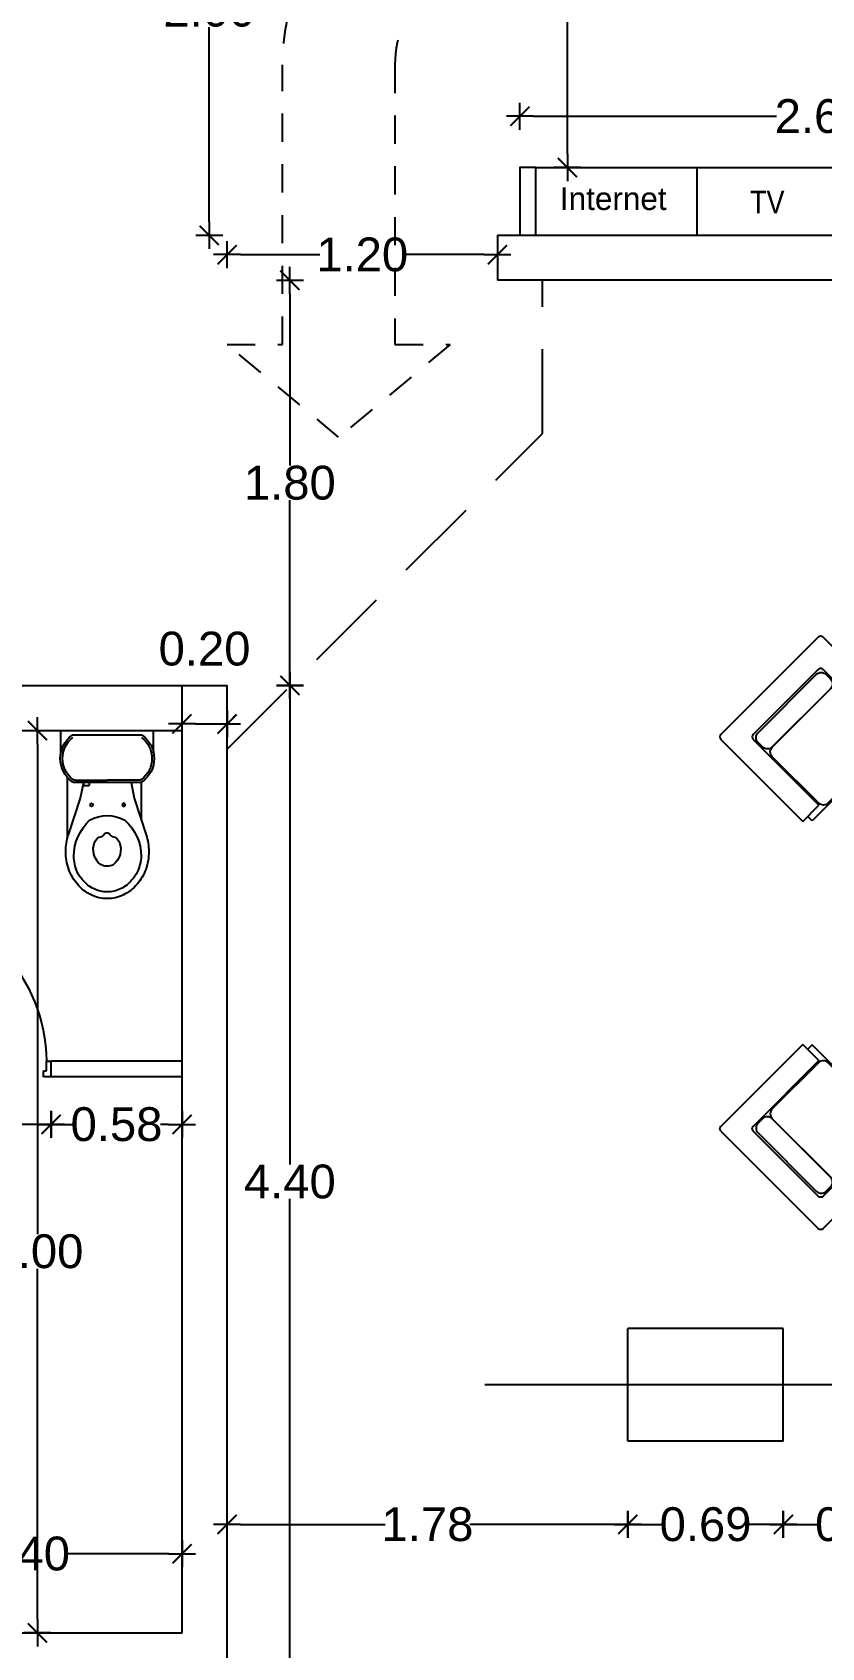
# Model space of a CAD drawing. Header units: millimetres. Extents: x 1217 to 2428, y 234 to 644.
# Drawn here: x 2363.97 to 2367.47, y 346.8 to 353.97 of the extents above; entities that cross this region are included whole.
import ezdxf

# ---------------------------------------------------------------- set-up
doc = ezdxf.new("R2010")
doc.units = ezdxf.units.MM
doc.linetypes.add('HIDDEN2', pattern=[0.1875, 0.125, -0.0625])
doc.layers.get('0').update_dxf_attribs({"lineweight": 5})
for name, color, linetype in [('0.1', 251, 'Continuous'), ('0.3', 6, 'Continuous'), ('ARTEFACTOS', 4, 'Continuous'), ('COTAS INTERIORES', 3, 'Continuous'), ('estructura', 3, 'Continuous'), ('MURO', 5, 'Continuous'), ('muros', 7, 'Continuous'), ('PUERTAS', 2, 'Continuous')]:
    doc.layers.add(name, color=color, linetype=linetype)
doc.styles.add('INTERARQ', font='arial.ttf')
doc.styles.add('ROMANS', font='arial.ttf', dxfattribs={"height": 22.5})
doc.dimstyles.new('ESCALA_1-50', dxfattribs={"dimtxt": 0.15, "dimasz": 0.06, "dimexe": 0.18, "dimexo": 0.0625, "dimgap": 0, "dimtad": 0, "dimtih": 1, "dimtoh": 1, "dimzin": 0, "dimdsep": 46, "dimtxsty": 'INTERARQ', "dimblk": 'DIMTICK', "dimcen": 0, "dimse1": 1, "dimse2": 1, "dimclrd": 256, "dimclre": 1, "dimclrt": 2, "dimadec": 0, "dimazin": 0, "dimtfac": 4.5, "dimtofl": 0, "dimtmove": 2, "dimatfit": 3, "dimldrblk": 'DIMTICK', "dimfxl": 1, "dimtolj": 1, "dimtzin": 0, "dimarcsym": 0})

# ---------------------------------------------------------------- blocks, each defined once
blk = doc.blocks.new('sillon')
at = {"layer": 'ARTEFACTOS'}
for p, q in [((-0.8112, 0.1216), (-0.2912, 0.4426)), ((-0.2702, 0.4376), (0, 0)), ((-0.3242, 0.3032), (-0.6718, 0.0886)), ((-0.0862, -0.0532), (-0.3031, 0.2982)), ((-0.5461, -0.3371), (-0.8162, 0.1006)), ((-0.6768, 0.0676), (-0.4598, -0.2839)), ((0, 0), (-0.0862, -0.0532)), ((-0.0115, -0.0396), (-0.5055, -0.3445)), ((-0.0115, -0.0396), (-0.026, -0.0161)), ((-0.5461, -0.3371), (-0.4598, -0.2839)), ((-0.5055, -0.3445), (-0.52, -0.321))]:
    blk.add_line(p, q, dxfattribs=at)
for points in [[(-0.6488, 0.0911), (-0.3377, 0.2831, -0.414214), (-0.2956, 0.2731), (-0.2809, 0.2494, -0.414214), (-0.2909, 0.2073), (-0.602, 0.0153, -0.414214), (-0.6441, 0.0252), (-0.6588, 0.0489, -0.414214)], [(-0.6019, 0.015), (-0.2908, 0.2071, -0.414214), (-0.2487, 0.1971), (-0.0964, -0.0496, -0.414214), (-0.1063, -0.0917), (-0.4174, -0.2837, -0.414214), (-0.4596, -0.2738), (-0.6118, -0.0271, -0.414214)]]:
    blk.add_lwpolyline(points, format="xyb", close=True, dxfattribs=at)
for centre, start, end in [((-0.2832, 0.4296), 31.68662, 121.68662), ((-0.3162, 0.2902), 31.68662, 121.68662), ((-0.8032, 0.1086), 121.68662, 211.68662), ((-0.6637, 0.0756), 121.68662, 211.68662)]:
    blk.add_arc(centre, 0.0153, start, end, dxfattribs=at)
blk = doc.blocks.new('wc')
at = {"layer": 'ARTEFACTOS', "color": 8}
for p, q in [((0.0667, 0.3584), (-0.0303, 0.3584)), ((-0.0104, -0.0028), (-0.0104, 0.3078)), ((0.4474, 0.3297), (0.1774, 0.3297)), ((0.1906, 0.2929), (0.1906, 0.1525)), ((0.2006, 0.0088), (0.2006, 0.2962)), ((0.2693, 0.2723), (0.4328, 0.3255)), ((0.2006, 0.2232), (0.1906, 0.2232)), ((0.2006, 0.2586), (0.2693, 0.2723)), ((0.2006, 0.2584), (0.2115, 0.2584)), ((0.2006, 0.2325), (0.2115, 0.2325)), ((0.2135, 0.2564), (0.2135, 0.2345)), ((0.1906, 0.0121), (0.1906, 0.1525)), ((0.1867, 0.0003), (0.1863, 0.0003)), ((0.3689, 0.0003), (0.1987, 0.0003)), ((0.2006, 0.0464), (0.2693, 0.0327)), ((0.2693, 0.0327), (0.4328, -0.0205)), ((0.0684, -0.0537), (-0.0303, -0.0537))]:
    blk.add_line(p, q, dxfattribs=at)
for centre in [(0.2994, 0.2224), (0.2994, 0.0796)]:
    blk.add_circle(centre, 0.00699, dxfattribs=at)
for centre, radius, start, end in [((0.0933, 0.2339), 0.1272, 35.46688, 144.53312), ((0.0933, 0.2339), 0.1172, 37.30623, 142.69377), ((0.1706, 0.2929), 0.02, 0, 37.30623), ((0.1806, 0.2962), 0.02, 0, 35.46688), ((0.5327, 0.0739), 0.2274, 91.25063, 136.43592), ((0.5066, 0.0988), 0.2384, 90, 108.01942), ((0.5066, 0.0988), 0.2384, 70.5417, 90), ((0.5124, 0.0619), 0.2399, 69.23302, 86.32883), ((0.5159, 0.125), 0.2106, 49.53777, 70.5417), ((0.2115, 0.2564), 0.002, 0, 90), ((0.2115, 0.2345), 0.002, 270, 0), ((0.5031, 0.1526), 0.156, 149.98269, 210.12112), ((0.5159, 0.125), 0.1806, 49.53777, 63.14356), ((0.5301, 0.1418), 0.1586, 25.90259, 49.53777), ((0.5301, 0.1418), 0.1886, 25.90259, 49.53777), ((0.5522, 0.1525), 0.164, 0, 25.90259), ((0.4398, 0.1536), 0.0161, 125.93404, 233.39955), ((0.4202, 0.187), 0.0227, 296.41627, 327.72247), ((0.5047, 0.167), 0.0658, 170.01923, 173.15171), ((0.4793, 0.1715), 0.0399, 110.98886, 170.01923), ((0.4966, 0.1263), 0.0883, 39.37943, 110.98886), ((0.5102, 0.1534), 0.0618, 333.07253, 27.90797), ((0.5522, 0.1525), 0.1341, 0, 25.90259), ((0.5522, 0.1525), 0.1341, 334.09741, 0), ((0.5522, 0.1525), 0.164, 334.09741, 0), ((0.5315, 0.2205), 0.2193, 221.81515, 269.04611), ((0.4202, 0.1202), 0.0227, 32.27753, 64.00784), ((0.5047, 0.1402), 0.0658, 186.84829, 189.98077), ((0.4793, 0.1357), 0.0399, 189.98077, 249.01114), ((0.4966, 0.1809), 0.0883, 249.01114, 321.12115), ((0.5301, 0.1632), 0.1586, 310.46223, 334.09741), ((0.5301, 0.1632), 0.1886, 310.46223, 334.09741), ((0.1706, 0.0121), 0.02, 322.69377, 0), ((0.1806, 0.0088), 0.02, 324.53312, 0), ((0.5116, 0.2113), 0.2107, 274.41953, 294.29125), ((0.5159, 0.18), 0.2106, 289.4583, 310.46223), ((0.5159, 0.18), 0.1806, 297.16921, 310.46223), ((0.0933, 0.0711), 0.1272, 215.46688, 324.53312), ((0.0933, 0.0711), 0.1172, 217.30623, 322.69377), ((0.5066, 0.2062), 0.2384, 251.98058, 270), ((0.5066, 0.2062), 0.2384, 270, 289.4583)]:
    blk.add_arc(centre, radius, start, end, dxfattribs=at)
blk = doc.blocks.new('DFDFDFDFDDFGGG')
at = {"layer": 'PUERTAS'}
for p, q in [((381629.6763, 7752659.5205), (381629.6427, 7752659.5205)), ((381629.6763, 7752659.4936), (381629.6763, 7752659.5205)), ((381630.359, 7752659.5205), (381630.359, 7752659.4936)), ((381630.3927, 7752659.5205), (381630.359, 7752659.5205)), ((381629.6427, 7752659.4505), (381629.6629, 7752659.4505)), ((381629.6628, 7752658.7508), (381629.6629, 7752659.4505)), ((381629.6629, 7752659.4936), (381629.6763, 7752659.4936)), ((381629.6629, 7752659.4505), (381629.6629, 7752659.4936)), ((381629.6629, 7752659.4505), (381629.7061, 7752659.4505)), ((381629.7061, 7752659.4505), (381629.706, 7752658.7508)), ((381630.359, 7752659.4936), (381630.3725, 7752659.4936)), ((381630.3725, 7752659.4936), (381630.3725, 7752659.4505)), ((381630.3725, 7752659.4505), (381630.3927, 7752659.4505)), ((381629.706, 7752658.7508), (381629.6628, 7752658.7508))]:
    blk.add_line(p, q, dxfattribs=at)
blk.add_ellipse((381629.5787, 7752659.5294), major_axis=(-0.6336, 0.5233), ratio=0.91419, start_param=2.378631, end_param=3.775075, dxfattribs=at)
blk = doc.blocks.new('DIMTICK')
at = {"color": 1}
for p, q in [((-1, 0), (1, 0)), ((0, 1), (0, -1))]:
    blk.add_line(p, q, dxfattribs=at)
at = {"color": 3, "const_width": 0.141}
blk.add_lwpolyline([(0.71, 0.71), (-0.71, -0.71)], dxfattribs=at)
blk = doc.blocks.new('*D44')
at = {"layer": 'COTAS INTERIORES', "lineweight": -2, "ltscale": 3, "transparency": 16777216}
for p, q in [((2363.3632, 349.1211), (2363.4828, 349.1211)), ((2363.9932, 349.1211), (2363.8736, 349.1211))]:
    blk.add_line(p, q, dxfattribs=at)
at = {"layer": 'Defpoints', "color": 0, "ltscale": 3, "transparency": 16777216}
for p in [(2363.3032, 349.5959), (2364.0532, 349.5959), (2364.0532, 349.1211)]:
    blk.add_point(p, dxfattribs=at)
at = {"layer": 'COTAS INTERIORES', "lineweight": -2, "ltscale": 3, "transparency": 16777216, "xscale": 0.06, "yscale": 0.06, "zscale": 0.06, "rotation": 180}
blk.add_blockref('DIMTICK', (2363.3032, 349.1211), dxfattribs=at)
at = {"layer": 'COTAS INTERIORES', "lineweight": -2, "ltscale": 3, "transparency": 16777216, "xscale": 0.06, "yscale": 0.06, "zscale": 0.06}
blk.add_blockref('DIMTICK', (2364.0532, 349.1211), dxfattribs=at)
at = {"layer": 'COTAS INTERIORES', "color": 2, "ltscale": 3, "transparency": 16777216, "insert": (2363.6782, 349.1211), "char_height": 0.15, "attachment_point": 5, "style": 'INTERARQ'}
blk.add_mtext('\\A1;0.75', dxfattribs=at)
blk = doc.blocks.new('*D45')
at = {"layer": 'COTAS INTERIORES', "lineweight": -2, "ltscale": 3, "transparency": 16777216}
for p, q in [((2364.1132, 349.1211), (2364.1489, 349.1211)), ((2364.5746, 349.1211), (2364.5389, 349.1211))]:
    blk.add_line(p, q, dxfattribs=at)
at = {"layer": 'Defpoints', "color": 0, "ltscale": 3, "transparency": 16777216}
for p in [(2364.0532, 349.5959), (2364.6346, 349.5959), (2364.6346, 349.1211)]:
    blk.add_point(p, dxfattribs=at)
at = {"layer": 'COTAS INTERIORES', "lineweight": -2, "ltscale": 3, "transparency": 16777216, "xscale": 0.06, "yscale": 0.06, "zscale": 0.06, "rotation": 180}
blk.add_blockref('DIMTICK', (2364.0532, 349.1211), dxfattribs=at)
at = {"layer": 'COTAS INTERIORES', "lineweight": -2, "ltscale": 3, "transparency": 16777216, "xscale": 0.06, "yscale": 0.06, "zscale": 0.06}
blk.add_blockref('DIMTICK', (2364.6346, 349.1211), dxfattribs=at)
at = {"layer": 'COTAS INTERIORES', "color": 2, "ltscale": 3, "transparency": 16777216, "insert": (2364.3439, 349.1211), "char_height": 0.15, "attachment_point": 5, "style": 'INTERARQ'}
blk.add_mtext('\\A1;0.58', dxfattribs=at)
blk = doc.blocks.new('*D46')
at = {"layer": 'COTAS INTERIORES', "lineweight": -2, "ltscale": 3, "transparency": 16777216}
blk.add_line((2364.6946, 350.8975), (2364.7746, 350.8975), dxfattribs=at)
at = {"layer": 'Defpoints', "color": 0, "ltscale": 3, "transparency": 16777216}
for p in [(2364.8346, 350.8975), (2364.6346, 349.5959), (2364.8346, 346.9294)]:
    blk.add_point(p, dxfattribs=at)
at = {"layer": 'COTAS INTERIORES', "lineweight": -2, "ltscale": 3, "transparency": 16777216, "xscale": 0.06, "yscale": 0.06, "zscale": 0.06, "rotation": 180}
blk.add_blockref('DIMTICK', (2364.6346, 350.8975), dxfattribs=at)
at = {"layer": 'COTAS INTERIORES', "lineweight": -2, "ltscale": 3, "transparency": 16777216, "xscale": 0.06, "yscale": 0.06, "zscale": 0.06}
blk.add_blockref('DIMTICK', (2364.8346, 350.8975), dxfattribs=at)
at = {"layer": 'COTAS INTERIORES', "color": 2, "ltscale": 3, "transparency": 16777216, "insert": (2364.7346, 351.2307), "char_height": 0.15, "attachment_point": 5, "style": 'INTERARQ'}
blk.add_mtext('\\A1;0.20', dxfattribs=at)
blk = doc.blocks.new('*D78')
at = {"layer": 'COTAS INTERIORES', "lineweight": -2, "ltscale": 3, "transparency": 16777216}
for p, q in [((2363.993, 350.8082), (2363.993, 348.6339)), ((2363.993, 346.9253), (2363.993, 348.4807))]:
    blk.add_line(p, q, dxfattribs=at)
at = {"layer": 'Defpoints', "color": 0, "ltscale": 3, "transparency": 16777216}
for p in [(2363.993, 350.8682), (2364.6346, 350.8682, 0), (2364.6346, 346.8653, 0)]:
    blk.add_point(p, dxfattribs=at)
at = {"layer": 'COTAS INTERIORES', "lineweight": -2, "ltscale": 3, "transparency": 16777216, "xscale": 0.06, "yscale": 0.06, "zscale": 0.06}
for p, rotation in [((2363.993, 350.8682), 90), ((2363.993, 346.8653), 270)]:
    blk.add_blockref('DIMTICK', p, dxfattribs=dict(at, rotation=rotation))
at = {"layer": 'COTAS INTERIORES', "color": 2, "ltscale": 3, "transparency": 16777216, "insert": (2363.993, 348.5573), "char_height": 0.15, "attachment_point": 5, "style": 'INTERARQ'}
blk.add_mtext('\\A1;4.00', dxfattribs=at)
blk = doc.blocks.new('*D82')
at = {"layer": 'COTAS INTERIORES', "lineweight": -2, "ltscale": 3, "transparency": 16777216}
for p, q in [((2363.2927, 347.2163), (2363.7461, 347.2163)), ((2364.5746, 347.2163), (2364.1211, 347.2163))]:
    blk.add_line(p, q, dxfattribs=at)
at = {"layer": 'Defpoints', "color": 0, "ltscale": 3, "transparency": 16777216}
for p in [(2363.2327, 347.2163), (2363.2327, 346.8653, 0), (2364.6346, 346.8653, 0)]:
    blk.add_point(p, dxfattribs=at)
at = {"layer": 'COTAS INTERIORES', "lineweight": -2, "ltscale": 3, "transparency": 16777216, "xscale": 0.06, "yscale": 0.06, "zscale": 0.06, "rotation": 180}
blk.add_blockref('DIMTICK', (2363.2327, 347.2163), dxfattribs=at)
at = {"layer": 'COTAS INTERIORES', "lineweight": -2, "ltscale": 3, "transparency": 16777216, "xscale": 0.06, "yscale": 0.06, "zscale": 0.06}
blk.add_blockref('DIMTICK', (2364.6346, 347.2163), dxfattribs=at)
at = {"layer": 'COTAS INTERIORES', "color": 2, "ltscale": 3, "transparency": 16777216, "insert": (2363.9336, 347.2163), "char_height": 0.15, "attachment_point": 5, "style": 'INTERARQ'}
blk.add_mtext('\\A1;1.40', dxfattribs=at)
blk = doc.blocks.new('*D83')
at = {"layer": 'COTAS INTERIORES', "lineweight": -2, "ltscale": 3, "transparency": 16777216}
for p, q in [((2365.1133, 351.0082), (2365.1133, 348.9433)), ((2365.1133, 346.7253), (2365.1133, 348.7902))]:
    blk.add_line(p, q, dxfattribs=at)
at = {"layer": 'Defpoints', "color": 0, "ltscale": 3, "transparency": 16777216}
for p in [(2364.8346, 351.0682, 0), (2365.1133, 351.0682), (2364.8346, 346.6653, 0)]:
    blk.add_point(p, dxfattribs=at)
at = {"layer": 'COTAS INTERIORES', "lineweight": -2, "ltscale": 3, "transparency": 16777216, "xscale": 0.06, "yscale": 0.06, "zscale": 0.06}
for p, rotation in [((2365.1133, 351.0682), 90), ((2365.1133, 346.6653), 270)]:
    blk.add_blockref('DIMTICK', p, dxfattribs=dict(at, rotation=rotation))
at = {"layer": 'COTAS INTERIORES', "color": 2, "ltscale": 3, "transparency": 16777216, "insert": (2365.1133, 348.8667), "char_height": 0.15, "attachment_point": 5, "style": 'INTERARQ'}
blk.add_mtext('\\A1;4.40', dxfattribs=at)
blk = doc.blocks.new('*D93')
at = {"layer": 'COTAS INTERIORES', "lineweight": -2, "ltscale": 3, "transparency": 16777216}
for p, q in [((2364.8946, 347.3464), (2365.5362, 347.3464)), ((2366.5535, 347.3464), (2365.912, 347.3464))]:
    blk.add_line(p, q, dxfattribs=at)
at = {"layer": 'Defpoints', "color": 0, "ltscale": 3, "transparency": 16777216}
for p in [(2364.8346, 347.7158, 0), (2366.6135, 347.7158, 0), (2364.8346, 347.3464)]:
    blk.add_point(p, dxfattribs=at)
at = {"layer": 'COTAS INTERIORES', "lineweight": -2, "ltscale": 3, "transparency": 16777216, "xscale": 0.06, "yscale": 0.06, "zscale": 0.06, "rotation": 180}
blk.add_blockref('DIMTICK', (2364.8346, 347.3464), dxfattribs=at)
at = {"layer": 'COTAS INTERIORES', "lineweight": -2, "ltscale": 3, "transparency": 16777216, "xscale": 0.06, "yscale": 0.06, "zscale": 0.06}
blk.add_blockref('DIMTICK', (2366.6135, 347.3464), dxfattribs=at)
at = {"layer": 'COTAS INTERIORES', "color": 2, "ltscale": 3, "transparency": 16777216, "insert": (2365.7241, 347.3464), "char_height": 0.15, "attachment_point": 5, "style": 'INTERARQ'}
blk.add_mtext('\\A1;1.78', dxfattribs=at)
blk = doc.blocks.new('*D94')
at = {"layer": 'COTAS INTERIORES', "lineweight": -2, "ltscale": 3, "transparency": 16777216}
for p, q in [((2366.6735, 347.3464), (2366.7635, 347.3464)), ((2367.2435, 347.3464), (2367.1535, 347.3464))]:
    blk.add_line(p, q, dxfattribs=at)
at = {"layer": 'Defpoints', "color": 0, "ltscale": 3, "transparency": 16777216}
for p in [(2366.6135, 347.7158, 0), (2367.3035, 347.7158), (2367.3035, 347.3464)]:
    blk.add_point(p, dxfattribs=at)
at = {"layer": 'COTAS INTERIORES', "lineweight": -2, "ltscale": 3, "transparency": 16777216, "xscale": 0.06, "yscale": 0.06, "zscale": 0.06, "rotation": 180}
blk.add_blockref('DIMTICK', (2366.6135, 347.3464), dxfattribs=at)
at = {"layer": 'COTAS INTERIORES', "lineweight": -2, "ltscale": 3, "transparency": 16777216, "xscale": 0.06, "yscale": 0.06, "zscale": 0.06}
blk.add_blockref('DIMTICK', (2367.3035, 347.3464), dxfattribs=at)
at = {"layer": 'COTAS INTERIORES', "color": 2, "ltscale": 3, "transparency": 16777216, "insert": (2366.9585, 347.3464), "char_height": 0.15, "attachment_point": 5, "style": 'INTERARQ'}
blk.add_mtext('\\A1;0.69', dxfattribs=at)
blk = doc.blocks.new('*D95')
at = {"layer": 'COTAS INTERIORES', "lineweight": -2, "ltscale": 3, "transparency": 16777216}
for p, q in [((2367.3635, 347.3464), (2367.4535, 347.3464)), ((2367.9335, 347.3464), (2367.8435, 347.3464))]:
    blk.add_line(p, q, dxfattribs=at)
at = {"layer": 'Defpoints', "color": 0, "ltscale": 3, "transparency": 16777216}
for p in [(2367.3035, 347.7158), (2367.9935, 347.7158), (2367.9935, 347.3464)]:
    blk.add_point(p, dxfattribs=at)
at = {"layer": 'COTAS INTERIORES', "lineweight": -2, "ltscale": 3, "transparency": 16777216, "xscale": 0.06, "yscale": 0.06, "zscale": 0.06, "rotation": 180}
blk.add_blockref('DIMTICK', (2367.3035, 347.3464), dxfattribs=at)
at = {"layer": 'COTAS INTERIORES', "lineweight": -2, "ltscale": 3, "transparency": 16777216, "xscale": 0.06, "yscale": 0.06, "zscale": 0.06}
blk.add_blockref('DIMTICK', (2367.9935, 347.3464), dxfattribs=at)
at = {"layer": 'COTAS INTERIORES', "color": 2, "ltscale": 3, "transparency": 16777216, "insert": (2367.6485, 347.3464), "char_height": 0.15, "attachment_point": 5, "style": 'INTERARQ'}
blk.add_mtext('\\A1;0.69', dxfattribs=at)
blk = doc.blocks.new('*D107')
at = {"layer": 'COTAS INTERIORES', "lineweight": -2, "ltscale": 3, "transparency": 16777216}
for p, q in [((2365.1133, 352.8057), (2365.1133, 352.0435)), ((2365.1133, 351.1282), (2365.1133, 351.8904))]:
    blk.add_line(p, q, dxfattribs=at)
at = {"layer": 'Defpoints', "color": 0, "ltscale": 3, "transparency": 16777216}
for p in [(2365.1133, 352.8657), (2366.0346, 352.8657, 0), (2364.8346, 351.0682, 0)]:
    blk.add_point(p, dxfattribs=at)
at = {"layer": 'COTAS INTERIORES', "lineweight": -2, "ltscale": 3, "transparency": 16777216, "xscale": 0.06, "yscale": 0.06, "zscale": 0.06}
for p, rotation in [((2365.1133, 352.8657), 90), ((2365.1133, 351.0682), 270)]:
    blk.add_blockref('DIMTICK', p, dxfattribs=dict(at, rotation=rotation))
at = {"layer": 'COTAS INTERIORES', "color": 2, "ltscale": 3, "transparency": 16777216, "insert": (2365.1133, 351.9669), "char_height": 0.15, "attachment_point": 5, "style": 'INTERARQ'}
blk.add_mtext('\\A1;1.80', dxfattribs=at)
blk = doc.blocks.new('*D108')
at = {"layer": 'COTAS INTERIORES', "lineweight": -2, "ltscale": 3, "transparency": 16777216}
for p, q in [((2364.8946, 352.9795), (2365.2471, 352.9795)), ((2365.9746, 352.9795), (2365.6221, 352.9795))]:
    blk.add_line(p, q, dxfattribs=at)
at = {"layer": 'Defpoints', "color": 0, "ltscale": 3, "transparency": 16777216}
for p in [(2364.8346, 352.9795), (2366.0346, 352.8657, 0), (2364.8346, 351.0682, 0)]:
    blk.add_point(p, dxfattribs=at)
at = {"layer": 'COTAS INTERIORES', "lineweight": -2, "ltscale": 3, "transparency": 16777216, "xscale": 0.06, "yscale": 0.06, "zscale": 0.06, "rotation": 180}
blk.add_blockref('DIMTICK', (2364.8346, 352.9795), dxfattribs=at)
at = {"layer": 'COTAS INTERIORES', "lineweight": -2, "ltscale": 3, "transparency": 16777216, "xscale": 0.06, "yscale": 0.06, "zscale": 0.06}
blk.add_blockref('DIMTICK', (2366.0346, 352.9795), dxfattribs=at)
at = {"layer": 'COTAS INTERIORES', "color": 2, "ltscale": 3, "transparency": 16777216, "insert": (2365.4346, 352.9795), "char_height": 0.15, "attachment_point": 5, "style": 'INTERARQ'}
blk.add_mtext('\\A1;1.20', dxfattribs=at)
blk = doc.blocks.new('*D238')
at = {"layer": 'COTAS INTERIORES', "lineweight": -2, "ltscale": 3, "transparency": 16777216}
for p, q in [((2364.7557, 355.0057), (2364.7557, 354.1419)), ((2364.7557, 353.1248), (2364.7557, 353.9887))]:
    blk.add_line(p, q, dxfattribs=at)
at = {"layer": 'Defpoints', "color": 0, "ltscale": 3, "transparency": 16777216}
for p in [(2364.6346, 355.0657, 0), (2364.6346, 353.0648, 0), (2364.7557, 353.0648)]:
    blk.add_point(p, dxfattribs=at)
at = {"layer": 'COTAS INTERIORES', "lineweight": -2, "ltscale": 3, "transparency": 16777216, "xscale": 0.06, "yscale": 0.06, "zscale": 0.06}
for p, rotation in [((2364.7557, 355.0657), 90), ((2364.7557, 353.0648), 270)]:
    blk.add_blockref('DIMTICK', p, dxfattribs=dict(at, rotation=rotation))
at = {"layer": 'COTAS INTERIORES', "color": 2, "ltscale": 3, "transparency": 16777216, "insert": (2364.7557, 354.0653), "char_height": 0.15, "attachment_point": 5, "style": 'INTERARQ'}
blk.add_mtext('\\A1;2.00', dxfattribs=at)
blk = doc.blocks.new('*D239')
at = {"layer": 'COTAS INTERIORES', "lineweight": -2, "ltscale": 3, "transparency": 16777216}
for p, q in [((2366.3452, 355.0557), (2366.3452, 354.3173)), ((2366.3452, 353.4257), (2366.3452, 354.1641))]:
    blk.add_line(p, q, dxfattribs=at)
at = {"layer": 'Defpoints', "color": 0, "ltscale": 3, "transparency": 16777216}
for p in [(2364.8346, 355.1157, 0), (2366.3452, 355.1157), (2366.1346, 353.3657, 0)]:
    blk.add_point(p, dxfattribs=at)
at = {"layer": 'COTAS INTERIORES', "lineweight": -2, "ltscale": 3, "transparency": 16777216, "xscale": 0.06, "yscale": 0.06, "zscale": 0.06}
for p, rotation in [((2366.3452, 355.1157), 90), ((2366.3452, 353.3657), 270)]:
    blk.add_blockref('DIMTICK', p, dxfattribs=dict(at, rotation=rotation))
at = {"layer": 'COTAS INTERIORES', "color": 2, "ltscale": 3, "transparency": 16777216, "insert": (2366.3452, 354.2407), "char_height": 0.15, "attachment_point": 5, "style": 'INTERARQ'}
blk.add_mtext('\\A1;1.75', dxfattribs=at)
blk = doc.blocks.new('*D240')
at = {"layer": 'COTAS INTERIORES', "lineweight": -2, "ltscale": 3, "transparency": 16777216}
for p, q in [((2366.1946, 353.5933), (2367.2731, 353.5933)), ((2368.7437, 353.5933), (2367.6653, 353.5933))]:
    blk.add_line(p, q, dxfattribs=at)
at = {"layer": 'Defpoints', "color": 0, "ltscale": 3, "transparency": 16777216}
for p in [(2368.8037, 353.5933), (2366.1346, 353.0648, 0), (2368.8037, 353.0648, 0)]:
    blk.add_point(p, dxfattribs=at)
at = {"layer": 'COTAS INTERIORES', "lineweight": -2, "ltscale": 3, "transparency": 16777216, "xscale": 0.06, "yscale": 0.06, "zscale": 0.06, "rotation": 180}
blk.add_blockref('DIMTICK', (2366.1346, 353.5933), dxfattribs=at)
at = {"layer": 'COTAS INTERIORES', "lineweight": -2, "ltscale": 3, "transparency": 16777216, "xscale": 0.06, "yscale": 0.06, "zscale": 0.06}
blk.add_blockref('DIMTICK', (2368.8037, 353.5933), dxfattribs=at)
at = {"layer": 'COTAS INTERIORES', "color": 2, "ltscale": 3, "transparency": 16777216, "insert": (2367.4692, 353.5933), "char_height": 0.15, "attachment_point": 5, "style": 'INTERARQ'}
blk.add_mtext('\\A1;2.67', dxfattribs=at)

msp = doc.modelspace()

# ---------------------------------------------------------------- linework, layer by layer
at = {"layer": '0.1', "ltscale": 3}
for p, q in [((2366.20465, 353.36573, 0), (2368.80368, 353.36573, 0)), ((2378.14211, 347.96574, 0), (2365.97876, 347.96574, 0))]:
    msp.add_line(p, q, dxfattribs=at)
at = {"layer": '0.1', "linetype": 'HIDDEN2', "elevation": 0}
msp.add_lwpolyline([(2366.07995, 354.8213), (2371.01963, 354.8213), (2371.01963, 354.3213), (2366.07995, 354.3213, 0.4142136), (2365.57995, 353.8213), (2365.57995, 352.58039), (2365.82498, 352.58039), (2365.32995, 352.16911), (2364.83493, 352.58039), (2365.07995, 352.58039), (2365.07995, 353.8213, -0.4142136), (2366.07995, 354.8213, -0.2152504)], format="xyb", dxfattribs=at)
at = {"layer": '0.1', "ltscale": 3, "elevation": 0}
msp.add_lwpolyline([(2366.91968, 353.36573), (2366.91968, 353.06481)], dxfattribs=at)
at = {"layer": '0.3'}
msp.add_line((2364.63462, 349.40185, 0), (2364.05322, 349.40185, 0), dxfattribs=at)
at = {"layer": '0.3', "elevation": 0}
for points in [[(2366.20465, 353.06481), (2366.20465, 353.36573), (2366.13465, 353.36573), (2366.13465, 353.06481)], [(2364.05322, 349.33185), (2364.05322, 349.40185)], [(2364.63461, 349.33185), (2364.05322, 349.33185)]]:
    msp.add_lwpolyline(points, dxfattribs=at)
at = {"layer": 'MURO', "color": 5, "elevation": 0}
for points in [[(2363.43267, 351.06817), (2364.63462, 351.06817)], [(2363.43267, 350.86817), (2364.63462, 350.86817)]]:
    msp.add_lwpolyline(points, dxfattribs=at)
at = {"layer": 'muros'}
for p, q in [((2371.19361, 352.86576, 0), (2366.03463, 352.86572, 0)), ((2364.63461, 346.86533, 0), (2364.63462, 351.06817, 0)), ((2364.83462, 346.66532, 0), (2364.83462, 351.06817, 0))]:
    msp.add_line(p, q, dxfattribs=at)
at = {"layer": 'muros', "ltscale": 3, "elevation": 0}
for points in [[(2366.03463, 353.06576), (2366.03463, 352.86572)], [(2364.63462, 351.06817), (2364.83462, 351.06817)]]:
    msp.add_lwpolyline(points, dxfattribs=at)
at = {"layer": 'muros', "elevation": 0}
for points in [[(2366.03463, 353.06576), (2370.99361, 353.06576)], [(2367.30351, 348.21577), (2366.61351, 348.21577)], [(2366.61351, 347.71577), (2366.61351, 348.21577)], [(2367.30351, 347.71577), (2367.30351, 348.21577)], [(2367.30351, 347.71577), (2366.61351, 347.71577)], [(2363.23266, 346.66532), (2363.23266, 346.86532), (2364.63461, 346.86533)]]:
    msp.add_lwpolyline(points, dxfattribs=at)
at = {"layer": 'muros', "color": 3, "linetype": 'HIDDEN2', "ltscale": 3, "elevation": 0}
msp.add_lwpolyline([(2364.83462, 350.78533), (2366.23463, 352.18535), (2366.23463, 352.86573)], dxfattribs=at)

# ---------------------------------------------------------------- block references
at = {"layer": '0.1', "extrusion": (0, 0, -1), "xscale": 0.9988240008469836, "yscale": 0.9988240008469836, "zscale": -0.9988240008469836, "rotation": 270}
msp.add_blockref('wc', (-2364.45507, 350.83781, 0), dxfattribs=at)
at = {"layer": 'ARTEFACTOS', "rotation": 13.31338009627366}
msp.add_blockref('sillon', (2367.84387, 350.91912, 0), dxfattribs=at)
at = {"layer": 'ARTEFACTOS', "xscale": -1, "rotation": 166.6866199037264}
msp.add_blockref('sillon', (2367.84387, 349.02231, 0), dxfattribs=at)
at = {"layer": 'PUERTAS', "xscale": -1, "rotation": 180}
msp.add_blockref('DFDFDFDFDDFGGG', (-379266.33948, 7753008.85232, 0), dxfattribs=at)

# ---------------------------------------------------------------- texts
at = {"layer": 'estructura', "color": 1, "style": 'ROMANS'}
for height, p in [(0.1, (2366.31202, 353.17843, 0)), (0.099999, (2366.31202, 353.17748, 0))]:
    msp.add_text('Internet', height=height, dxfattribs=at).set_placement(p)
at = {"layer": 'estructura', "color": 1, "style": 'ROMANS', "width": 0.85}
for height, p in [(0.099999, (2367.1567, 353.16243, 0)), (0.1, (2367.15672, 353.16338, 0))]:
    msp.add_text('TV', height=height, dxfattribs=at).set_placement(p)

# ---------------------------------------------------------------- dimensions: what is measured, and where the dimension line sits
at = {"layer": 'COTAS INTERIORES', "ltscale": 3}
for base, p1, p2, picture, middle in [((2366.34523, 355.11572, 0), (2366.13465, 353.36573, 0), (2364.83463, 355.11572, 0), '*D239', (2366.34523, 354.24072, 0)), ((2364.75572, 353.06481, 0), (2364.63463, 355.06573, 0), (2364.63463, 353.06481, 0), '*D238', (2364.75572, 354.06527, 0)), ((2365.11334, 352.86572), (2364.83462, 351.06817, 0), (2366.03463, 352.86572, 0), '*D107', (2365.11334, 351.96695)), ((2365.11334, 351.06817), (2364.83462, 346.66532, 0), (2364.83462, 351.06817, 0), '*D83', (2365.11334, 348.86675))]:
    dim = msp.add_linear_dim(base=base, p1=p1, p2=p2, angle=90, dimstyle='ESCALA_1-50', dxfattribs=at)
    dim.commit()
    dim.dimension.update_dxf_attribs({"geometry": picture, "text_midpoint": middle})
for base, p1, p2, picture, middle in [((2368.80368, 353.59326, 0), (2366.13465, 353.06481, 0), (2368.80368, 353.06481, 0), '*D240', (2367.46916, 353.59326, 0)), ((2364.83462, 352.97954), (2366.03463, 352.86572, 0), (2364.83462, 351.06817, 0), '*D108', (2365.43463, 352.97954)), ((2364.83462, 350.89753), (2364.63461, 349.59592), (2364.83462, 346.92938), '*D46', (2364.73462, 351.2307)), ((2364.05322, 349.12113), (2363.30322, 349.59592), (2364.05322, 349.59592), '*D44', (2363.67822, 349.12113)), ((2364.63461, 349.12113), (2364.05322, 349.59592), (2364.63461, 349.59592), '*D45', (2364.34392, 349.12113)), ((2364.83462, 347.34644), (2366.61351, 347.71577, 0), (2364.83462, 347.71577, 0), '*D93', (2365.72407, 347.34644)), ((2367.30351, 347.34644), (2366.61351, 347.71577, 0), (2367.30351, 347.71577), '*D94', (2366.95851, 347.34644)), ((2367.99351, 347.34644, 0), (2367.30351, 347.71577, 0), (2367.99351, 347.71577, 0), '*D95', (2367.64851, 347.34644, 0)), ((2363.23266, 347.21629), (2364.63461, 346.86533, 0), (2363.23266, 346.86533, 0), '*D82', (2363.93363, 347.21629))]:
    dim = msp.add_linear_dim(base=base, p1=p1, p2=p2, dimstyle='ESCALA_1-50', dxfattribs=at)
    dim.commit()
    dim.dimension.update_dxf_attribs({"geometry": picture, "text_midpoint": middle})
dim = msp.add_linear_dim(base=(2363.99297, 350.86817), p1=(2364.63461, 346.86533, 0), p2=(2364.63462, 350.86817, 0), angle=90, dimstyle='ESCALA_1-50', dxfattribs=at)
dim.commit()
dim.dimension.update_dxf_attribs({"geometry": '*D78', "text_midpoint": (2363.99297, 348.55732), "dimtype": 160})

doc.saveas('drawing.dxf')
